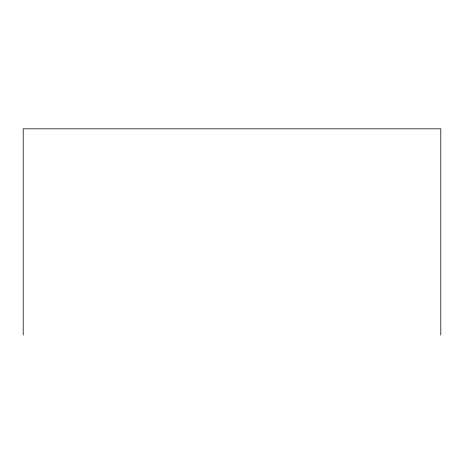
<?xml version="1.0" encoding="UTF-8"?>
<svg xmlns="http://www.w3.org/2000/svg" width="464" height="464" viewBox="0 0 464 464"><rect width="100%" height="100%" fill="white"/><g stroke="black" fill="none" stroke-linecap="round" stroke-linejoin="round"><path stroke-width="0.7" d="M440.8 335.17L440.8 128.83L23.2 128.83L23.2 335.17"/></g></svg>
